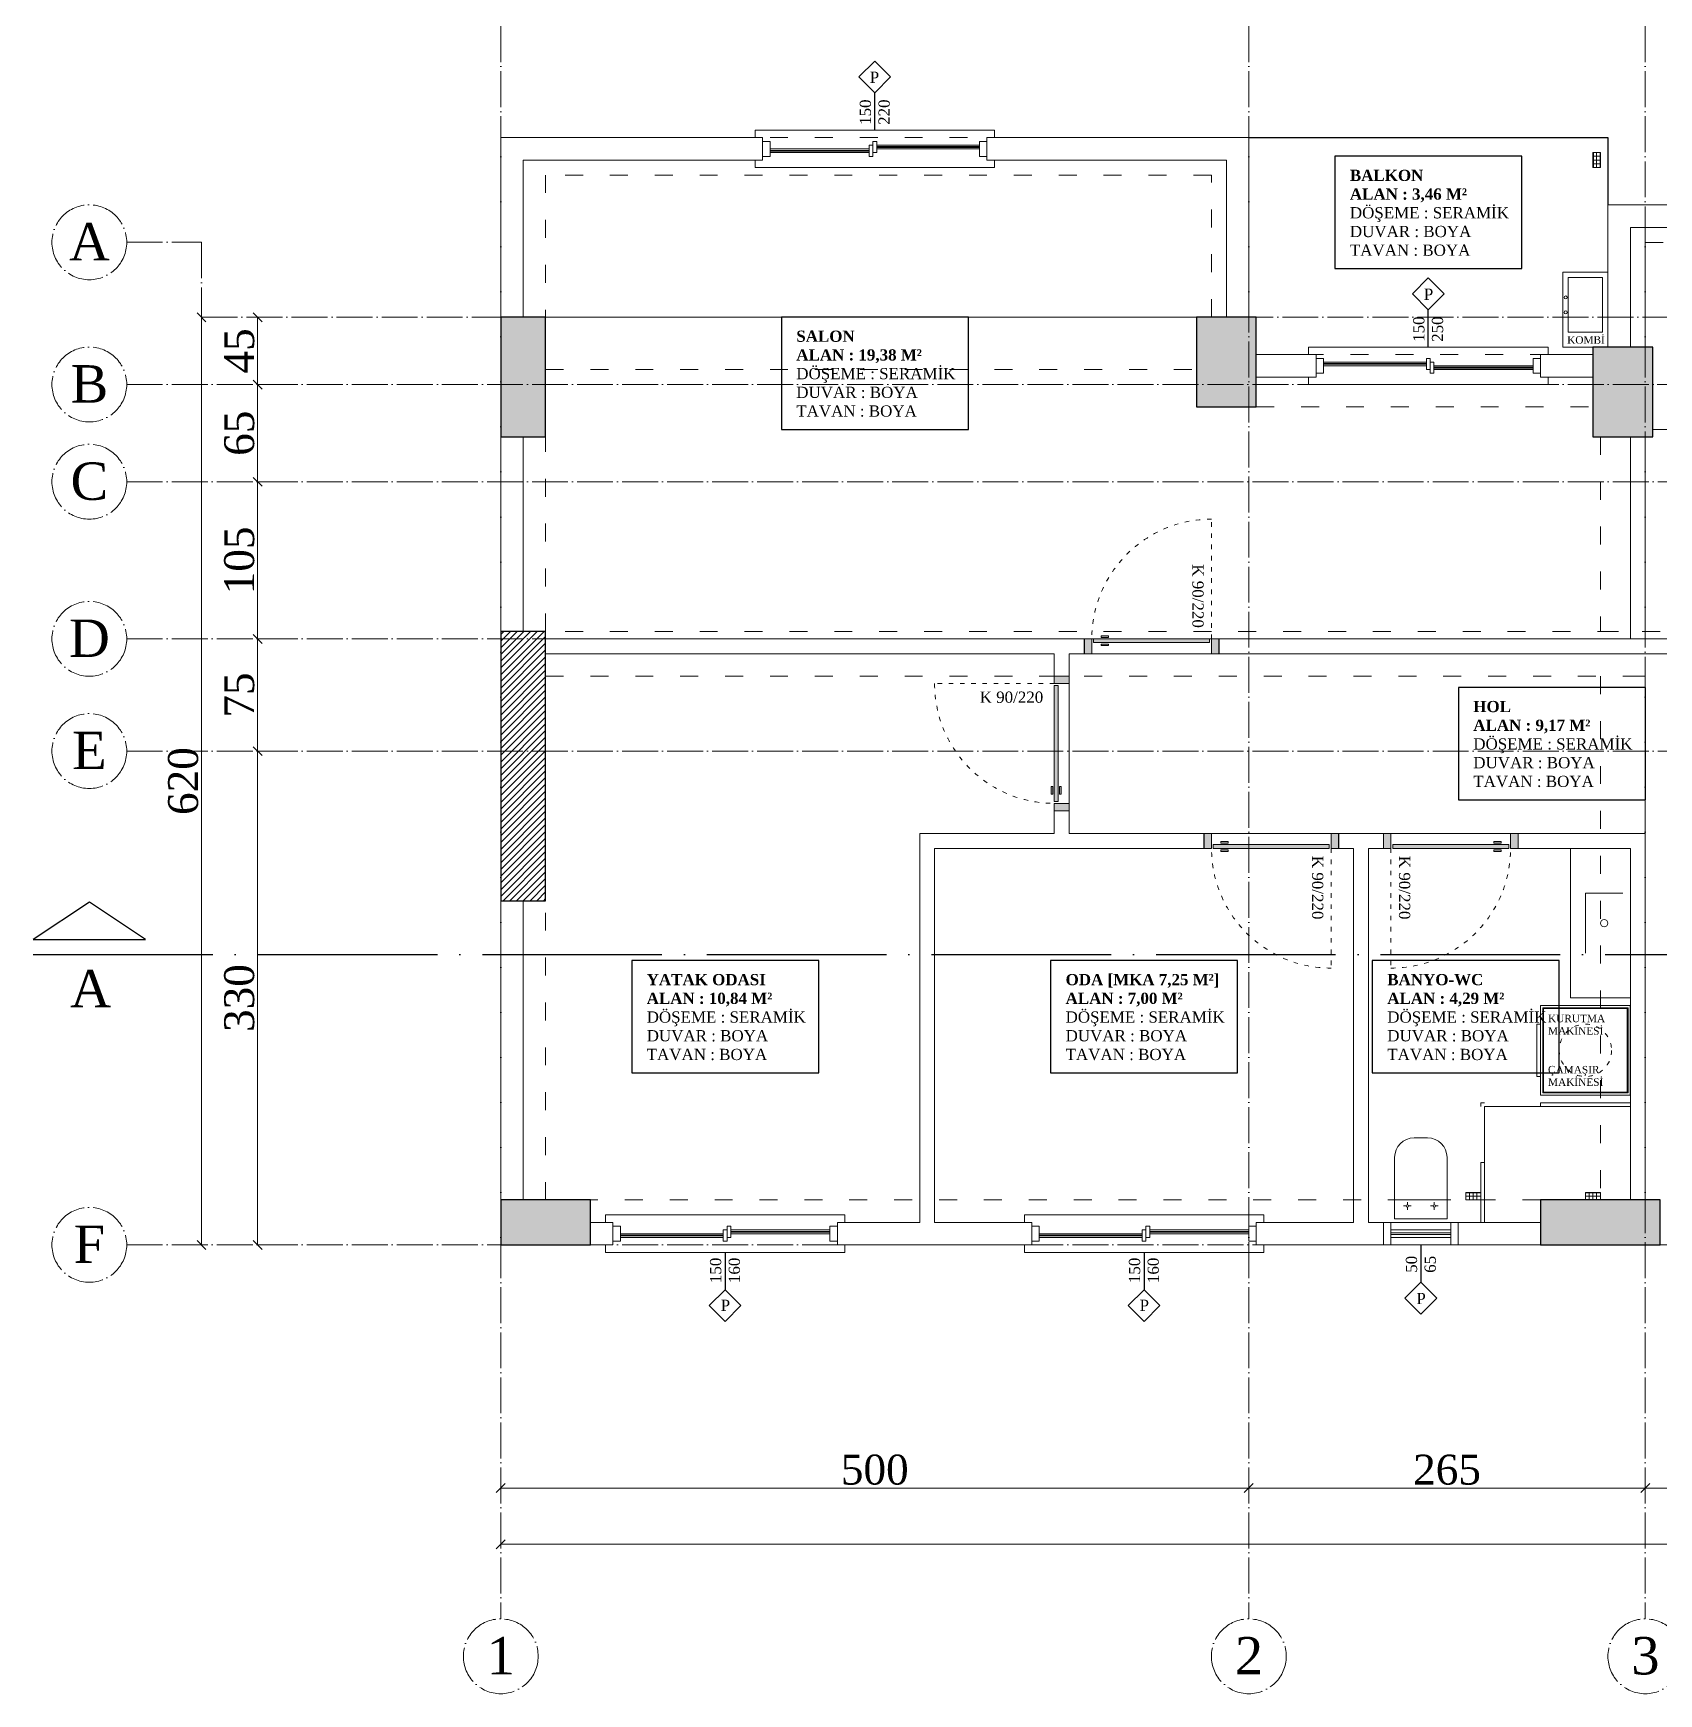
# Model space of a CAD drawing. Header units: centimetres. Extents: x -1107 to 35418, y 13584 to 18329.
# Drawn here: x 8400 to 9487, y 15289 to 16399 of the extents above; entities that cross this region are included whole.
import ezdxf

# ---------------------------------------------------------------- set-up
doc = ezdxf.new("R2010")
doc.units = ezdxf.units.CM
doc.linetypes.add('ACAD_ISO03W100', pattern=[30, 12, -18])
doc.linetypes.add('ACAD_ISO04W100', pattern=[30, 24, -3, 0, -3])
doc.layers.add('YLZ-AKS', color=7, linetype='ACAD_ISO04W100', lineweight=5, true_color=0x2e2f36)
doc.layers.add('YLZ-TARAMA', color=7, linetype='Continuous', lineweight=5, true_color=0x686d6c)
for name, color, linetype, lineweight in [('YLZ-ALAN HESABI', 41, 'Continuous', 35), ('YLZ-DUVAR', 151, 'Continuous', 20), ('YLZ-ISLAK HACİMLER', 150, 'Continuous', 9), ('YLZ-KAPI', 241, 'Continuous', 9), ('YLZ-PENCERE', 231, 'Continuous', 5), ('YLZ-TEFRİŞ', 191, 'Continuous', 20), ('YLZ-ÖLÇÜ', 251, 'Continuous', 5)]:
    doc.layers.add(name, color=color, linetype=linetype, lineweight=lineweight)
for name, color, linetype in [('YLZ-Kesit Çizgisi', 10, 'Continuous'), ('YLZ-KOLON', 191, 'Continuous'), ('YLZ-PERDE', 123, 'Continuous'), ('YLZ-VERANDA-BALKON', 41, 'Continuous'), ('YLZ-YAZI', 113, 'Continuous')]:
    doc.layers.add(name, color=color, linetype=linetype)
doc.layers.add('YLZ-KİRİŞ', color=123, linetype='ACAD_ISO03W100', lineweight=5, transparency=0.5)
doc.styles.add('ARIAL', font='times.ttf')
doc.dimstyles.new('YLZ - Dış Ölçü', dxfattribs={"dimscale": 2, "dimtxt": 10, "dimasz": 3, "dimexe": 1.25, "dimexo": 1, "dimgap": 1, "dimtad": 1, "dimdec": 1, "dimrnd": 0.5, "dimtxsty": 'ARIAL', "dimblk": 'OBLIQUE', "dimcen": 1, "dimclrd": 250, "dimclre": 250, "dimclrt": 150, "dimadec": 0, "dimazin": 0, "dimtfac": 1, "dimtdec": 1, "dimtmove": 1, "dimatfit": 3, "dimldrblk": 'OBLIQUE', "dimfxl": 5, "dimfxlon": 1, "dimarcsym": 0})

# ---------------------------------------------------------------- blocks, each defined once
blk = doc.blocks.new('Aks')
at = {"layer": 'YLZ-AKS'}
for p, q in [((479610.8, 4514449.6), (479610.8, 4513204.6)), ((479875.8, 4514449.6), (479875.8, 4513204.6)), ((478860.8, 4513859.6), (481930.8, 4513859.6)), ((478860.8, 4513784.6), (481930.8, 4513784.6)), ((478860.8, 4513454.6), (481930.8, 4513454.6))]:
    blk.add_line(p, q, dxfattribs=at)
for points in [[(479110.8, 4514449.6), (479110.8, 4513204.6)], [(478860.8, 4514124.6), (478910.8, 4514124.6), (478910.8, 4514074.6), (481880.8, 4514074.6), (481880.8, 4514124.6), (481930.8, 4514124.6)], [(478860.8, 4514029.6), (481930.8, 4514029.6)], [(478860.8, 4513964.6), (481930.8, 4513964.6)]]:
    blk.add_lwpolyline(points, dxfattribs=at)
for centre in [(478835.8, 4514124.6), (478835.8, 4514029.6), (478835.8, 4513964.6), (478835.8, 4513859.6), (478835.8, 4513784.6), (478835.8, 4513454.6), (479110.8, 4513179.6), (479610.8, 4513179.6), (479875.8, 4513179.6)]:
    blk.add_circle(centre, 25, dxfattribs=at)
at = {"layer": 'YLZ-Kesit Çizgisi', "linetype": 'ACAD_ISO04W100', "ltscale": 5}
blk.add_line((478798.3, 4513648.6), (481993.3, 4513648.6), dxfattribs=at)
blk.add_lwpolyline([(478873.3, 4513658.6), (478835.8, 4513683.6), (478798.3, 4513658.6), (478873.3, 4513658.6)], dxfattribs=at)
at = {"layer": 'YLZ-Kesit Çizgisi', "linetype": 'ACAD_ISO04W100', "ltscale": 5, "insert": (478823, 4513638.4), "char_height": 25, "attachment_point": 1, "style": 'ARIAL'}
blk.add_mtext_dynamic_manual_height_columns('A', width=209.742, gutter_width=12.5, heights=[104], dxfattribs=at)
at = {"layer": 'YLZ-YAZI', "char_height": 25, "attachment_point": 1, "style": 'ARIAL'}
for s, insert in [('\\pxqc;A', (478820.1, 4514137.5)), ('\\pxqc;B', (478820.1, 4514042.5)), ('\\pxqc;C', (478820.1, 4513977.5)), ('\\pxqc;D', (478820.1, 4513872.5)), ('\\pxqc;E', (478820.1, 4513797.5)), ('\\pxqc;F', (478820.1, 4513467.5)), ('\\pxqc;1', (479095.1, 4513192.5)), ('\\pxqc;2', (479595.1, 4513192.5)), ('\\pxqc;3', (479860.1, 4513192.5))]:
    blk.add_mtext_dynamic_manual_height_columns(s, width=31.519, gutter_width=12.5, heights=[8.55], dxfattribs=dict(at, insert=insert))
blk = doc.blocks.new("Kapı 90'lık")
at = {"lineweight": 0, "true_color": 0x939598, "transparency": 33554559}
h = blk.add_hatch(color=252, dxfattribs=at)
h.dxf.hatch_style = 1
h.paths.add_polyline_path([(663.8, 3319.8), (668.8, 3319.8), (668.8, 3329.8), (663.8, 3329.8)])
h.paths.add_polyline_path([(670, 3327.3), (747.5, 3327.3), (747.5, 3329.8), (670, 3329.8)])
h.paths.add_polyline_path([(675, 3325.3), (680, 3325.3), (680, 3326.3), (675, 3326.3)])
h.paths.add_polyline_path([(680, 3330.8), (680, 3331.8), (675, 3331.8), (675, 3330.8)])
h.paths.add_polyline_path([(753.8, 3329.8), (748.8, 3329.8), (748.8, 3319.8), (753.8, 3319.8)])
at = {"layer": 'YLZ-KAPI', "linetype": 'ACAD_ISO03W100', "ltscale": 0.25}
blk.add_line((748.8, 3329.8), (748.8, 3409.8), dxfattribs=at)
at = {"layer": 'YLZ-KAPI'}
blk.add_line((748.8, 3319.8), (668.8, 3319.8), dxfattribs=at)
for points in [[(663.8, 3329.8), (663.8, 3319.8), (668.8, 3319.8), (668.8, 3329.8)], [(747.5, 3327.3), (670, 3327.3), (670, 3329.8), (747.5, 3329.8)], [(680, 3331.8), (680, 3330.8), (675, 3330.8), (675, 3331.8)], [(753.8, 3329.8), (753.8, 3319.8), (748.8, 3319.8), (748.8, 3329.8)], [(680, 3325.3), (680, 3326.3), (675, 3326.3), (675, 3325.3)]]:
    blk.add_lwpolyline(points, close=True, dxfattribs=at)
at = {"layer": 'YLZ-KAPI', "linetype": 'ACAD_ISO03W100', "ltscale": 0.25}
blk.add_arc((748.8, 3329.8), 80, 90, 180, dxfattribs=at)
blk = doc.blocks.new('KP-1')
at = {"layer": 'YLZ-PENCERE'}
for p, q in [((469019.2, 4508696.2), (469085.5, 4508696.2)), ((469019.2, 4508695.2), (469085.5, 4508695.2)), ((469019.2, 4508694.7), (469085.5, 4508694.7)), ((469019.2, 4508693.7), (469085.5, 4508693.7)), ((469090.5, 4508698.7), (469159.2, 4508698.7)), ((469090.5, 4508697.7), (469159.2, 4508697.7)), ((469090.5, 4508697.2), (469159.2, 4508697.2)), ((469090.5, 4508696.2), (469159.2, 4508696.2)), ((469458, 4508553.7), (469389.2, 4508553.7)), ((469458, 4508552.7), (469389.2, 4508552.7)), ((469458, 4508552.2), (469389.2, 4508552.2)), ((469458, 4508551.2), (469389.2, 4508551.2)), ((469529.2, 4508551.2), (469463, 4508551.2)), ((469529.2, 4508550.2), (469463, 4508550.2)), ((469529.2, 4508549.7), (469463, 4508549.7)), ((469529.2, 4508548.7), (469463, 4508548.7)), ((469474.2, 4507978.7), (469434.2, 4507978.7)), ((468988, 4507971.2), (468919.2, 4507971.2)), ((468988, 4507970.2), (468919.2, 4507970.2)), ((468988, 4507969.7), (468919.2, 4507969.7)), ((468988, 4507968.7), (468919.2, 4507968.7)), ((469059.2, 4507973.7), (468993, 4507973.7)), ((469059.2, 4507972.7), (468993, 4507972.7)), ((469059.2, 4507972.2), (468993, 4507972.2)), ((469059.2, 4507971.2), (468993, 4507971.2)), ((469268, 4507971.2), (469199.2, 4507971.2)), ((469268, 4507970.2), (469199.2, 4507970.2)), ((469268, 4507969.7), (469199.2, 4507969.7)), ((469268, 4507968.7), (469199.2, 4507968.7)), ((469339.2, 4507973.7), (469273, 4507973.7)), ((469339.2, 4507972.7), (469273, 4507972.7)), ((469339.2, 4507972.2), (469273, 4507972.2)), ((469339.2, 4507971.2), (469273, 4507971.2)), ((469434.2, 4507973.7), (469474.2, 4507973.7)), ((469434.2, 4507971.7), (469474.2, 4507971.7)), ((469434.2, 4507970.7), (469474.2, 4507970.7)), ((469434.2, 4507968.7), (469474.2, 4507968.7)), ((469474.2, 4507963.7), (469434.2, 4507963.7))]:
    blk.add_line(p, q, dxfattribs=at)
for points in [[(469009.2, 4508703.7), (469009.2, 4508708.7), (469169.2, 4508708.7), (469169.2, 4508703.7)], [(469009.2, 4508688.7), (469009.2, 4508683.7), (469169.2, 4508683.7), (469169.2, 4508688.7)], [(469539.2, 4508558.7), (469539.2, 4508563.7), (469379.2, 4508563.7), (469379.2, 4508558.7)], [(469539.2, 4508543.7), (469539.2, 4508538.7), (469379.2, 4508538.7), (469379.2, 4508543.7)], [(469069.2, 4507978.7), (469069.2, 4507983.7), (468909.2, 4507983.7), (468909.2, 4507978.7)], [(469349.2, 4507978.7), (469349.2, 4507983.7), (469189.2, 4507983.7), (469189.2, 4507978.7)], [(469069.2, 4507963.7), (469069.2, 4507958.7), (468909.2, 4507958.7), (468909.2, 4507963.7)], [(469349.2, 4507963.7), (469349.2, 4507958.7), (469189.2, 4507958.7), (469189.2, 4507963.7)]]:
    blk.add_lwpolyline(points, dxfattribs=at)
for points in [[(469014.2, 4508701.2), (469014.2, 4508691.2), (469019.2, 4508691.2), (469019.2, 4508701.2)], [(469088, 4508701.2), (469088, 4508693.7), (469090.5, 4508693.7), (469090.5, 4508701.2)], [(469159.2, 4508701.2), (469159.2, 4508691.2), (469164.2, 4508691.2), (469164.2, 4508701.2)], [(469085.5, 4508698.7), (469085.5, 4508691.2), (469088, 4508691.2), (469088, 4508698.7)], [(469389.2, 4508556.2), (469389.2, 4508546.2), (469384.2, 4508546.2), (469384.2, 4508556.2)], [(469460.5, 4508556.2), (469460.5, 4508548.7), (469458, 4508548.7), (469458, 4508556.2)], [(469534.2, 4508556.2), (469534.2, 4508546.2), (469529.2, 4508546.2), (469529.2, 4508556.2)], [(469463, 4508553.7), (469463, 4508546.2), (469460.5, 4508546.2), (469460.5, 4508553.7)], [(469429.2, 4507978.7), (469429.2, 4507963.7), (469434.2, 4507963.7), (469434.2, 4507978.7)], [(469474.2, 4507978.7), (469474.2, 4507963.7), (469479.2, 4507963.7), (469479.2, 4507978.7)], [(468919.2, 4507966.2), (468919.2, 4507976.2), (468914.2, 4507976.2), (468914.2, 4507966.2)], [(468990.5, 4507966.2), (468990.5, 4507973.7), (468988, 4507973.7), (468988, 4507966.2)], [(468993, 4507968.7), (468993, 4507976.2), (468990.5, 4507976.2), (468990.5, 4507968.7)], [(469064.2, 4507966.2), (469064.2, 4507976.2), (469059.2, 4507976.2), (469059.2, 4507966.2)], [(469199.2, 4507966.2), (469199.2, 4507976.2), (469194.2, 4507976.2), (469194.2, 4507966.2)], [(469270.5, 4507966.2), (469270.5, 4507973.7), (469268, 4507973.7), (469268, 4507966.2)], [(469273, 4507968.7), (469273, 4507976.2), (469270.5, 4507976.2), (469270.5, 4507968.7)], [(469344.2, 4507966.2), (469344.2, 4507976.2), (469339.2, 4507976.2), (469339.2, 4507966.2)]]:
    blk.add_lwpolyline(points, close=True, dxfattribs=at)
at = {"layer": 'YLZ-YAZI'}
for p, q in [((469089.2, 4508708.7), (469089.2, 4508733.7)), ((469459.2, 4508563.7), (469459.2, 4508588.7)), ((468989.2, 4507958.7), (468989.2, 4507933.7)), ((469269.2, 4507958.7), (469269.2, 4507933.7)), ((469454.2, 4507963.7), (469454.2, 4507938.7))]:
    blk.add_line(p, q, dxfattribs=at)
for points in [[(469089.2, 4508733.7), (469099.8, 4508744.3), (469089.2, 4508754.9), (469078.6, 4508744.3)], [(469459.2, 4508588.7), (469448.6, 4508599.3), (469459.2, 4508609.9), (469469.8, 4508599.3)], [(468989.2, 4507933.7), (468978.6, 4507923.1), (468989.2, 4507912.5), (468999.8, 4507923.1)], [(469269.2, 4507933.7), (469258.6, 4507923.1), (469269.2, 4507912.5), (469279.8, 4507923.1)], [(469454.2, 4507938.7), (469464.8, 4507928.1), (469454.2, 4507917.5), (469443.6, 4507928.1)]]:
    blk.add_lwpolyline(points, close=True, dxfattribs=at)
at = {"layer": 'YLZ-ÖLÇÜ'}
blk.add_blockref("Kapı 90'lık", (468565.5, 4505038.9), dxfattribs=at)
for p, rotation in [((472539, 4507590), 90), ((470183, 4511558.5), 180)]:
    blk.add_blockref("Kapı 90'lık", p, dxfattribs=dict(at, rotation=rotation))
at = {"layer": 'YLZ-ÖLÇÜ', "xscale": -1, "rotation": 180}
blk.add_blockref("Kapı 90'lık", (468645.5, 4511558.5), dxfattribs=at)
at = {"layer": 'YLZ-YAZI', "char_height": 7.5, "style": 'ARIAL'}
for s, width, heights, insert, attachment_point in [('\\pxqc;P', 35.57, [14.5], (469106.8, 4508740.3), 9), ('\\pxqc;P', 35.57, [14.5], (469441.6, 4508595.3), 7), ('\\pxql;K 90/220', 44.855, [49.7], (469204.2, 4508325.9), 9), ('\\pxqc;P', 35.57, [14.5], (468971.6, 4507927.1), 1), ('\\pxqc;P', 35.57, [14.5], (469251.6, 4507927.1), 1), ('\\pxqc;P', 35.57, [14.5], (469436.6, 4507924.1), 7)]:
    blk.add_mtext_dynamic_manual_height_columns(s, width=width, gutter_width=12.5, heights=heights, dxfattribs=dict(at, insert=insert, attachment_point=attachment_point))
for s, width, heights, insert, attachment_point, rotation in [('\\pxqc;150\\P220', 58.361, [27.4], (469079.2, 4508749.9), 3, 90), ('\\pxqc;150\\P250', 58.361, [27.4], (469469.2, 4508604.9), 9, 90), ('\\pxql;K 90/220', 44.855, [49.7], (469301.4, 4508373.7), 9, 270), ('\\pxql;K 90/220', 44.855, [49.7], (469381.4, 4508223.7), 7, 270), ('\\pxql;K 90/220', 44.855, [49.7], (469447.1, 4508223.7), 1, 270), ('\\pxqc;50\\P65', 58.361, [27.4], (469464.3, 4507979.9), 9, 90), ('\\pxqc;150\\P160', 58.361, [27.4], (468999.2, 4507917.5), 7, 90), ('\\pxqc;150\\P160', 58.361, [27.4], (469279.2, 4507917.5), 7, 90)]:
    blk.add_mtext_dynamic_manual_height_columns(s, width=width, gutter_width=12.5, heights=heights, dxfattribs=dict(at, insert=insert, attachment_point=attachment_point, rotation=rotation))
blk = doc.blocks.new('B.K. Kolon Plan')
at = {"layer": 'YLZ-TARAMA'}
h = blk.add_hatch(dxfattribs=at)
h.set_pattern_fill('ANSI33', color=256, angle=-90)
h.set_pattern_definition([(315, (-466565.205, -4488308.273), (4.4901280605, 4.4901280605), []), (315, (-466565.205, -4488312.7634), (4.4901280605, 4.4901280605), [3.175, -1.5875])])
h.paths.add_polyline_path([(8682.1, 16884.5), (8652.1, 16884.5), (8652.1, 16804.5), (8682.1, 16804.5)])
h.paths.add_polyline_path([(8712.1, 16294.5), (8652.1, 16294.5), (8652.1, 16264.5), (8712.1, 16264.5)])
h.paths.add_polyline_path([(9427.1, 16294.5), (9347.1, 16294.5), (9347.1, 16264.5), (9427.1, 16264.5)])
h.paths.add_polyline_path([(9422.1, 16864.5), (9382.1, 16864.5), (9382.1, 16804.5), (9422.1, 16804.5)])
h.paths.add_polyline_path([(9157.1, 16884.5), (9117.1, 16884.5), (9117.1, 16824.5), (9157.1, 16824.5)])
h.paths.add_polyline_path([(9777.1, 16674.5), (9727.1, 16674.5), (9727.1, 16644.5), (9777.1, 16644.5)])
h.paths.add_polyline_path([(9777.1, 16844.5), (9737.1, 16844.5), (9737.1, 16804.5), (9777.1, 16804.5)])
h.paths.add_polyline_path([(9772.1, 16294.5), (9722.1, 16294.5), (9722.1, 16264.5), (9772.1, 16264.5)])
h.paths.add_polyline_path([(10027.1, 16294.5), (9977.1, 16294.5), (9977.1, 16264.5), (10027.1, 16264.5)])
h.paths.add_polyline_path([(10027.1, 16839.5), (9997.1, 16839.5), (9997.1, 16769.5), (10027.1, 16769.5)])
h.paths.add_polyline_path([(10577.1, 16804.5), (10542.1, 16804.5), (10542.1, 16734.5), (10577.1, 16734.5)])
h.paths.add_polyline_path([(10587.1, 16294.5), (10507.1, 16294.5), (10507.1, 16264.5), (10587.1, 16264.5)])
h.paths.add_polyline_path([(11222.1, 16294.5), (11162.1, 16294.5), (11162.1, 16264.5), (11222.1, 16264.5)])
h.paths.add_polyline_path([(11222.1, 16594.5), (11132.1, 16594.5), (11132.1, 16774.5), (11102.1, 16774.5), (11102.1, 16559.5), (11222.1, 16559.5)])
at = {"layer": 'YLZ-TARAMA', "transparency": 33554559}
h = blk.add_hatch(dxfattribs=at)
h.set_pattern_fill('ANSI31', color=256)
h.set_pattern_definition([(45, (-466565.2048, -4488308.2732), (-2.2450640303, 2.2450640303), [])])
h.paths.add_polyline_path([(8682.1, 16674.5), (8652.1, 16674.5), (8652.1, 16494.5), (8682.1, 16494.5)])
at = {"layer": 'YLZ-KİRİŞ'}
for points in [[(8652.1, 16884.5), (8652.1, 17004.5), (9152.1, 17004.5), (9152.1, 16884.5), (9127.1, 16884.5), (9127.1, 16979.5), (8682.1, 16979.5), (8682.1, 16884.5), (8652.1, 16884.5)], [(9417.1, 16864.5), (9417.1, 16934.5), (9747.1, 16934.5), (9747.1, 16844.5), (9772.1, 16844.5), (9772.1, 16959.5), (9392.1, 16959.5), (9392.1, 16864.5), (9417.1, 16864.5)]]:
    blk.add_lwpolyline(points, dxfattribs=at)
for points in [[(8682.1, 16849.5), (9117.1, 16849.5), (9117.1, 16884.5), (8682.1, 16884.5)], [(9157.1, 16824.5), (9382.1, 16824.5), (9382.1, 16859.5), (9157.1, 16859.5)], [(9422.1, 16809.5), (9737.1, 16809.5), (9737.1, 16839.5), (9422.1, 16839.5)], [(8652.1, 16804.5), (8652.1, 16674.5), (8682.1, 16674.5), (8682.1, 16804.5)], [(9387.1, 16804.5), (9387.1, 16674.5), (9417.1, 16674.5), (9417.1, 16804.5)], [(8682.1, 16644.5), (9727.1, 16644.5), (9727.1, 16674.5), (8682.1, 16674.5)], [(9387.1, 16644.5), (9387.1, 16294.5), (9417.1, 16294.5), (9417.1, 16644.5)], [(8652.1, 16494.5), (8652.1, 16294.5), (8682.1, 16294.5), (8682.1, 16494.5)], [(8712.1, 16264.5), (9347.1, 16264.5), (9347.1, 16294.5), (8712.1, 16294.5)]]:
    blk.add_lwpolyline(points, close=True, dxfattribs=at)
at = {"layer": 'YLZ-KOLON'}
for points in [[(8652.1, 16884.5), (8652.1, 16804.5), (8682.1, 16804.5), (8682.1, 16884.5)], [(9117.1, 16884.5), (9117.1, 16824.5), (9157.1, 16824.5), (9157.1, 16884.5)], [(9382.1, 16864.5), (9382.1, 16804.5), (9422.1, 16804.5), (9422.1, 16864.5)], [(8652.1, 16294.5), (8652.1, 16264.5), (8712.1, 16264.5), (8712.1, 16294.5)], [(9347.1, 16294.5), (9347.1, 16264.5), (9427.1, 16264.5), (9427.1, 16294.5)]]:
    blk.add_lwpolyline(points, close=True, dxfattribs=at)
at = {"layer": 'YLZ-PERDE'}
blk.add_lwpolyline([(8652.1, 16674.5), (8652.1, 16494.5), (8682.1, 16494.5), (8682.1, 16674.5)], close=True, dxfattribs=at)
blk = doc.blocks.new('B.K. Tefriş')
at = {"layer": 'YLZ-ISLAK HACİMLER'}
for p, q in [((9386.9, 15742), (9382.4, 15742)), ((9386.9, 15739.5), (9382.4, 15739.5)), ((9386.9, 15737), (9382.4, 15737)), ((9384.6, 15734.5), (9384.6, 15744.5)), ((9386.9, 15744.5), (9386.9, 15734.5)), ((9297.1, 15049.2), (9307.1, 15049.2)), ((9299.6, 15049.2), (9299.6, 15044.7)), ((9302.1, 15049.2), (9302.1, 15044.7)), ((9304.6, 15049.2), (9304.6, 15044.7)), ((9377.1, 15049.2), (9387.1, 15049.2)), ((9379.6, 15049.2), (9379.6, 15044.7)), ((9382.1, 15049.2), (9382.1, 15044.7)), ((9384.6, 15049.2), (9384.6, 15044.7)), ((9307.1, 15047), (9297.1, 15047)), ((9387.1, 15047), (9377.1, 15047))]:
    blk.add_line(p, q, dxfattribs=at)
for points in [[(9387.1, 15734.5), (9382.1, 15734.5), (9382.1, 15744.5), (9387.1, 15744.5)], [(9362.1, 15664.5), (9392.1, 15664.5), (9392.1, 15614.5), (9362.1, 15614.5)], [(9307.1, 15049.5), (9307.1, 15044.5), (9297.1, 15044.5), (9297.1, 15049.5)], [(9387.1, 15049.5), (9387.1, 15044.5), (9377.1, 15044.5), (9377.1, 15049.5)]]:
    blk.add_lwpolyline(points, close=True, dxfattribs=at)
for points in [[(9382.4, 15734.5), (9382.4, 15744.5)], [(9307.1, 15044.7), (9297.1, 15044.7)], [(9387.1, 15044.7), (9377.1, 15044.7)]]:
    blk.add_lwpolyline(points, dxfattribs=at)
at = {"layer": 'YLZ-ISLAK HACİMLER', "lineweight": 9}
blk.add_lwpolyline([(9365.6, 15661), (9388.6, 15661), (9388.6, 15624.5), (9365.6, 15624.5)], close=True, dxfattribs=at)
blk.add_circle((9363.9, 15647.7), 1, dxfattribs=at)
at = {"layer": 'YLZ-ISLAK HACİMLER'}
blk.add_circle((9363.9, 15637.7), 1, dxfattribs=at)
at = {"layer": 'YLZ-TEFRİŞ'}
for p, q in [((9271.6, 15086), (9262.6, 15086)), ((9249.6, 15073), (9249.6, 15032)), ((9284.6, 15073), (9284.6, 15032)), ((9249.6, 15044.5), (9284.6, 15044.5)), ((9257.4, 15040.5), (9255.6, 15040.5)), ((9258.1, 15041.2), (9258.1, 15043)), ((9258.1, 15039.7), (9258.1, 15038)), ((9258.9, 15040.5), (9260.6, 15040.5)), ((9275.4, 15040.5), (9273.6, 15040.5)), ((9276.1, 15041.2), (9276.1, 15043)), ((9276.1, 15039.7), (9276.1, 15038)), ((9276.9, 15040.5), (9278.6, 15040.5)), ((9249.6, 15032), (9284.6, 15032))]:
    blk.add_line(p, q, dxfattribs=at)
for points in [[(9367.1, 15279.5), (9367.1, 15179.5), (9407.1, 15179.5)], [(9402.1, 15249.5), (9377.1, 15249.5), (9377.1, 15209.5)], [(9347.1, 15162), (9344.6, 15162), (9344.6, 15127), (9347.1, 15127)], [(9309.6, 15109.5), (9307.1, 15109.5), (9307.1, 15107)], [(9407.1, 15107), (9309.6, 15107), (9309.6, 15029.5)], [(9407.1, 15109.5), (9347.1, 15109.5), (9347.1, 15107)], [(9309.6, 15069.5), (9307.1, 15069.5), (9307.1, 15029.5)]]:
    blk.add_lwpolyline(points, dxfattribs=at)
for points in [[(9347.1, 15114.5), (9407.1, 15114.5), (9407.1, 15174.5), (9347.1, 15174.5)], [(9348.6, 15116), (9405.6, 15116), (9405.6, 15173), (9348.6, 15173)], [(9349.1, 15116.5), (9405.1, 15116.5), (9405.1, 15172.5), (9349.1, 15172.5)]]:
    blk.add_lwpolyline(points, close=True, dxfattribs=at)
for centre, radius in [((9389.6, 15229.5), 2.5), ((9258.1, 15040.5), 0.75), ((9276.1, 15040.5), 0.75)]:
    blk.add_circle(centre, radius, dxfattribs=at)
at = {"layer": 'YLZ-TEFRİŞ', "linetype": 'ACAD_ISO03W100', "ltscale": 0.25}
blk.add_circle((9377.1, 15144.5), 17.5, dxfattribs=at)
at = {"layer": 'YLZ-TEFRİŞ'}
for centre, start, end in [((9262.6, 15073), 90, 180), ((9271.6, 15073), 0, 90)]:
    blk.add_arc(centre, 13, start, end, dxfattribs=at)
at = {"layer": 'YLZ-ISLAK HACİMLER', "insert": (9364.9, 15616.7), "char_height": 5, "attachment_point": 7, "style": 'ARIAL'}
blk.add_mtext_dynamic_manual_height_columns('KOMBİ', width=141.545, gutter_width=12.5, heights=[0], dxfattribs=at)
at = {"layer": 'YLZ-YAZI', "char_height": 5, "style": 'ARIAL'}
for s, insert, attachment_point in [('KURUTMA\\PMAKİNESİ', (9352.1, 15154.9), 7), ('ÇAMAŞIR\\PMAKİNESİ', (9352.1, 15134.1), 1)]:
    blk.add_mtext_dynamic_manual_height_columns(s, width=109.782, gutter_width=12.5, heights=[64.9], dxfattribs=dict(at, insert=insert, attachment_point=attachment_point))
blk = doc.blocks.new('B.K. Mahal Listesi')
at = {"layer": 'YLZ-YAZI'}
for points in [[(13143.5, 9847.1), (13143.5, 9772.1), (13268.5, 9772.1), (13268.5, 9847.1), (13143.5, 9847.1)], [(12773.5, 9739.6), (12773.5, 9664.6), (12898.5, 9664.6), (12898.5, 9739.6), (12773.5, 9739.6)], [(13226, 9492.1), (13226, 9417.1), (13351, 9417.1), (13351, 9492.1), (13226, 9492.1)], [(12673.5, 9309.6), (12673.5, 9234.6), (12798.5, 9234.6), (12798.5, 9309.6), (12673.5, 9309.6)], [(12953.5, 9309.6), (12953.5, 9234.6), (13078.5, 9234.6), (13078.5, 9309.6), (12953.5, 9309.6)], [(13168.5, 9309.6), (13168.5, 9234.6), (13293.5, 9234.6), (13293.5, 9309.6), (13168.5, 9309.6)]]:
    blk.add_lwpolyline(points, dxfattribs=at)
at = {"layer": 'YLZ-YAZI', "char_height": 7.5, "attachment_point": 1, "style": 'ARIAL'}
for s, width, heights, insert in [('{\\fTimes New Roman|b1|i0|c162|p18;BALKON\\PALAN : 3,46 M² }\\PDÖŞEME : SERAMİK\\PDUVAR : BOYA \\PTAVAN : BOYA', 148.617, [94.5], (13153.5, 9838.1)), ('{\\fTimes New Roman|b1|i0|c162|p18;SALON\\PALAN : 19,38 M² \\P}DÖŞEME : SERAMİK\\PDUVAR : BOYA \\PTAVAN : BOYA', 148.617, [94.5], (12783.5, 9730.6)), ('{\\fTimes New Roman|b1|i0|c162|p18;HOL\\PALAN : 9,17 M² }\\PDÖŞEME : SERAMİK\\PDUVAR : BOYA \\PTAVAN : BOYA', 148.617, [94.5], (13236, 9483.1)), ('{\\fTimes New Roman|b1|i0|c162|p18;YATAK ODASI\\PALAN : 10,84 M² }\\PDÖŞEME : SERAMİK\\PDUVAR : BOYA \\PTAVAN : BOYA', 148.617, [94.5], (12683.5, 9300.6)), ('{\\fTimes New Roman|b1|i0|c162|p18;ODA [MKA 7,25 M²]\\PALAN : 7,00 M² \\P}DÖŞEME : SERAMİK\\PDUVAR : BOYA \\PTAVAN : BOYA', 187.043, [89.9], (12963.5, 9300.6)), ('{\\fTimes New Roman|b1|i0|c162|p18;BANYO-WC\\PALAN : 4,29 M² \\P}DÖŞEME : SERAMİK\\PDUVAR : BOYA \\PTAVAN : BOYA', 148.617, [94.5], (13178.5, 9300.6))]:
    blk.add_mtext_dynamic_manual_height_columns(s, width=width, gutter_width=12.5, heights=heights, dxfattribs=dict(at, insert=insert))
blk = doc.blocks.new('_Oblique')
at = {"color": 0, "linetype": 'ByBlock', "lineweight": -2}
blk.add_line((-0.5, -0.5), (0.5, 0.5), dxfattribs=at)
blk = doc.blocks.new('*D5555')
at = {"layer": 'Defpoints', "color": 0, "transparency": 16777216}
for p in [(5217.7, 16209.4), (5217.7, 15589.4), (5217.7, 15589.4)]:
    blk.add_point(p, dxfattribs=at)
at = {"layer": 'YLZ-ÖLÇÜ', "color": 250, "lineweight": -2, "transparency": 16777216}
for p, q in [((5217.7, 16209.4), (5220.2, 16209.4)), ((5217.7, 16209.4), (5217.7, 15589.4)), ((5217.7, 15589.4), (5220.2, 15589.4))]:
    blk.add_line(p, q, dxfattribs=at)
at = {"layer": 'YLZ-ÖLÇÜ', "color": 250, "lineweight": -2, "transparency": 16777216, "xscale": 6, "yscale": 6, "zscale": 6}
for p, rotation in [((5217.7, 16209.4), 90), ((5217.7, 15589.4), 270)]:
    blk.add_blockref('_Oblique', p, dxfattribs=dict(at, rotation=rotation))
at = {"layer": 'YLZ-ÖLÇÜ', "color": 150, "transparency": 16777216, "insert": (5205.5, 15899.4), "char_height": 20, "attachment_point": 5, "rotation": 90, "style": 'ARIAL'}
blk.add_mtext('620', dxfattribs=at)
blk = doc.blocks.new('*D5556')
at = {"layer": 'Defpoints', "color": 0, "transparency": 16777216}
for p in [(5255.2, 15919.4), (5255.2, 15919.4), (5255.2, 15589.4)]:
    blk.add_point(p, dxfattribs=at)
at = {"layer": 'YLZ-ÖLÇÜ', "color": 250, "lineweight": -2, "transparency": 16777216}
for p, q in [((5255.2, 15919.4), (5257.7, 15919.4)), ((5255.2, 15589.4), (5255.2, 15919.4)), ((5255.2, 15589.4), (5257.7, 15589.4))]:
    blk.add_line(p, q, dxfattribs=at)
at = {"layer": 'YLZ-ÖLÇÜ', "color": 250, "lineweight": -2, "transparency": 16777216, "xscale": 6, "yscale": 6, "zscale": 6}
for p, rotation in [((5255.2, 15919.4), 90), ((5255.2, 15589.4), 270)]:
    blk.add_blockref('_Oblique', p, dxfattribs=dict(at, rotation=rotation))
at = {"layer": 'YLZ-ÖLÇÜ', "color": 150, "transparency": 16777216, "insert": (5243, 15754.4), "char_height": 20, "attachment_point": 5, "rotation": 90, "style": 'ARIAL'}
blk.add_mtext('330', dxfattribs=at)
blk = doc.blocks.new('*D5565')
at = {"layer": 'Defpoints', "color": 0, "transparency": 16777216}
for p in [(6182.7, 15426.9), (6182.7, 15426.9), (6537.7, 15426.9)]:
    blk.add_point(p, dxfattribs=at)
at = {"layer": 'YLZ-ÖLÇÜ', "color": 250, "lineweight": -2, "transparency": 16777216}
for p, q in [((6182.7, 15426.9), (6182.7, 15429.4)), ((6537.7, 15426.9), (6182.7, 15426.9)), ((6537.7, 15426.9), (6537.7, 15429.4))]:
    blk.add_line(p, q, dxfattribs=at)
at = {"layer": 'YLZ-ÖLÇÜ', "color": 250, "lineweight": -2, "transparency": 16777216, "xscale": 6, "yscale": 6, "zscale": 6, "rotation": 180}
blk.add_blockref('_Oblique', (6182.7, 15426.9), dxfattribs=at)
at = {"layer": 'YLZ-ÖLÇÜ', "color": 250, "lineweight": -2, "transparency": 16777216, "xscale": 6, "yscale": 6, "zscale": 6}
blk.add_blockref('_Oblique', (6537.7, 15426.9), dxfattribs=at)
at = {"layer": 'YLZ-ÖLÇÜ', "color": 150, "transparency": 16777216, "insert": (6360.2, 15439.1), "char_height": 20, "attachment_point": 5, "style": 'ARIAL'}
blk.add_mtext('355', dxfattribs=at)
blk = doc.blocks.new('*D5566')
at = {"layer": 'Defpoints', "color": 0, "transparency": 16777216}
for p in [(5917.7, 15426.9), (5917.7, 15426.9), (6182.7, 15426.9)]:
    blk.add_point(p, dxfattribs=at)
at = {"layer": 'YLZ-ÖLÇÜ', "color": 250, "lineweight": -2, "transparency": 16777216}
for p, q in [((5917.7, 15426.9), (5917.7, 15429.4)), ((6182.7, 15426.9), (5917.7, 15426.9)), ((6182.7, 15426.9), (6182.7, 15429.4))]:
    blk.add_line(p, q, dxfattribs=at)
at = {"layer": 'YLZ-ÖLÇÜ', "color": 250, "lineweight": -2, "transparency": 16777216, "xscale": 6, "yscale": 6, "zscale": 6, "rotation": 180}
blk.add_blockref('_Oblique', (5917.7, 15426.9), dxfattribs=at)
at = {"layer": 'YLZ-ÖLÇÜ', "color": 250, "lineweight": -2, "transparency": 16777216, "xscale": 6, "yscale": 6, "zscale": 6}
blk.add_blockref('_Oblique', (6182.7, 15426.9), dxfattribs=at)
at = {"layer": 'YLZ-ÖLÇÜ', "color": 150, "transparency": 16777216, "insert": (6050.2, 15439.1), "char_height": 20, "attachment_point": 5, "style": 'ARIAL'}
blk.add_mtext('265', dxfattribs=at)
blk = doc.blocks.new('*D5567')
at = {"layer": 'Defpoints', "color": 0, "transparency": 16777216}
for p in [(5417.7, 15426.9), (5417.7, 15426.9), (5917.7, 15426.9)]:
    blk.add_point(p, dxfattribs=at)
at = {"layer": 'YLZ-ÖLÇÜ', "color": 250, "lineweight": -2, "transparency": 16777216}
for p, q in [((5417.7, 15426.9), (5417.7, 15429.4)), ((5917.7, 15426.9), (5417.7, 15426.9)), ((5917.7, 15426.9), (5917.7, 15429.4))]:
    blk.add_line(p, q, dxfattribs=at)
at = {"layer": 'YLZ-ÖLÇÜ', "color": 250, "lineweight": -2, "transparency": 16777216, "xscale": 6, "yscale": 6, "zscale": 6, "rotation": 180}
blk.add_blockref('_Oblique', (5417.7, 15426.9), dxfattribs=at)
at = {"layer": 'YLZ-ÖLÇÜ', "color": 250, "lineweight": -2, "transparency": 16777216, "xscale": 6, "yscale": 6, "zscale": 6}
blk.add_blockref('_Oblique', (5917.7, 15426.9), dxfattribs=at)
at = {"layer": 'YLZ-ÖLÇÜ', "color": 150, "transparency": 16777216, "insert": (5667.7, 15439.1), "char_height": 20, "attachment_point": 5, "style": 'ARIAL'}
blk.add_mtext('500', dxfattribs=at)
blk = doc.blocks.new('*D5568')
at = {"layer": 'Defpoints', "color": 0, "transparency": 16777216}
for p in [(5255.2, 15994.4), (5255.2, 15994.4), (5255.2, 15919.4)]:
    blk.add_point(p, dxfattribs=at)
at = {"layer": 'YLZ-ÖLÇÜ', "color": 250, "lineweight": -2, "transparency": 16777216}
for p, q in [((5255.2, 15994.4), (5257.7, 15994.4)), ((5255.2, 15919.4), (5255.2, 15994.4)), ((5255.2, 15919.4), (5257.7, 15919.4))]:
    blk.add_line(p, q, dxfattribs=at)
at = {"layer": 'YLZ-ÖLÇÜ', "color": 250, "lineweight": -2, "transparency": 16777216, "xscale": 6, "yscale": 6, "zscale": 6}
for p, rotation in [((5255.2, 15994.4), 90), ((5255.2, 15919.4), 270)]:
    blk.add_blockref('_Oblique', p, dxfattribs=dict(at, rotation=rotation))
at = {"layer": 'YLZ-ÖLÇÜ', "color": 150, "transparency": 16777216, "insert": (5243, 15956.9), "char_height": 20, "attachment_point": 5, "rotation": 90, "style": 'ARIAL'}
blk.add_mtext('75', dxfattribs=at)
blk = doc.blocks.new('*D5569')
at = {"layer": 'Defpoints', "color": 0, "transparency": 16777216}
for p in [(5255.2, 16099.4), (5255.2, 16099.4), (5255.2, 15994.4)]:
    blk.add_point(p, dxfattribs=at)
at = {"layer": 'YLZ-ÖLÇÜ', "color": 250, "lineweight": -2, "transparency": 16777216}
for p, q in [((5255.2, 16099.4), (5257.7, 16099.4)), ((5255.2, 15994.4), (5255.2, 16099.4)), ((5255.2, 15994.4), (5257.7, 15994.4))]:
    blk.add_line(p, q, dxfattribs=at)
at = {"layer": 'YLZ-ÖLÇÜ', "color": 250, "lineweight": -2, "transparency": 16777216, "xscale": 6, "yscale": 6, "zscale": 6}
for p, rotation in [((5255.2, 16099.4), 90), ((5255.2, 15994.4), 270)]:
    blk.add_blockref('_Oblique', p, dxfattribs=dict(at, rotation=rotation))
at = {"layer": 'YLZ-ÖLÇÜ', "color": 150, "transparency": 16777216, "insert": (5243, 16046.9), "char_height": 20, "attachment_point": 5, "rotation": 90, "style": 'ARIAL'}
blk.add_mtext('105', dxfattribs=at)
blk = doc.blocks.new('*D5570')
at = {"layer": 'Defpoints', "color": 0, "transparency": 16777216}
for p in [(5255.2, 16164.4), (5255.2, 16164.4), (5255.2, 16099.4)]:
    blk.add_point(p, dxfattribs=at)
at = {"layer": 'YLZ-ÖLÇÜ', "color": 250, "lineweight": -2, "transparency": 16777216}
for p, q in [((5255.2, 16164.4), (5257.7, 16164.4)), ((5255.2, 16099.4), (5255.2, 16164.4)), ((5255.2, 16099.4), (5257.7, 16099.4))]:
    blk.add_line(p, q, dxfattribs=at)
at = {"layer": 'YLZ-ÖLÇÜ', "color": 250, "lineweight": -2, "transparency": 16777216, "xscale": 6, "yscale": 6, "zscale": 6}
for p, rotation in [((5255.2, 16164.4), 90), ((5255.2, 16099.4), 270)]:
    blk.add_blockref('_Oblique', p, dxfattribs=dict(at, rotation=rotation))
at = {"layer": 'YLZ-ÖLÇÜ', "color": 150, "transparency": 16777216, "insert": (5243, 16131.9), "char_height": 20, "attachment_point": 5, "rotation": 90, "style": 'ARIAL'}
blk.add_mtext('65', dxfattribs=at)
blk = doc.blocks.new('*D5571')
at = {"layer": 'Defpoints', "color": 0, "transparency": 16777216}
for p in [(5255.2, 16209.4), (5255.2, 16209.4), (5255.2, 16164.4)]:
    blk.add_point(p, dxfattribs=at)
at = {"layer": 'YLZ-ÖLÇÜ', "color": 250, "lineweight": -2, "transparency": 16777216}
for p, q in [((5255.2, 16209.4), (5257.7, 16209.4)), ((5255.2, 16164.4), (5255.2, 16209.4)), ((5255.2, 16164.4), (5257.7, 16164.4))]:
    blk.add_line(p, q, dxfattribs=at)
at = {"layer": 'YLZ-ÖLÇÜ', "color": 250, "lineweight": -2, "transparency": 16777216, "xscale": 6, "yscale": 6, "zscale": 6}
for p, rotation in [((5255.2, 16209.4), 90), ((5255.2, 16164.4), 270)]:
    blk.add_blockref('_Oblique', p, dxfattribs=dict(at, rotation=rotation))
at = {"layer": 'YLZ-ÖLÇÜ', "color": 150, "transparency": 16777216, "insert": (5243, 16186.9), "char_height": 20, "attachment_point": 5, "rotation": 90, "style": 'ARIAL'}
blk.add_mtext('45', dxfattribs=at)
blk = doc.blocks.new('*D5578')
at = {"layer": 'Defpoints', "color": 0, "transparency": 16777216}
for p in [(5417.7, 15389.4), (7987.7, 15389.4), (7987.7, 15389.4)]:
    blk.add_point(p, dxfattribs=at)
at = {"layer": 'YLZ-ÖLÇÜ', "color": 250, "lineweight": -2, "transparency": 16777216}
for p, q in [((5417.7, 15389.4), (5417.7, 15391.9)), ((5417.7, 15389.4), (7987.7, 15389.4)), ((7987.7, 15389.4), (7987.7, 15391.9))]:
    blk.add_line(p, q, dxfattribs=at)
at = {"layer": 'YLZ-ÖLÇÜ', "color": 250, "lineweight": -2, "transparency": 16777216, "xscale": 6, "yscale": 6, "zscale": 6, "rotation": 180}
blk.add_blockref('_Oblique', (5417.7, 15389.4), dxfattribs=at)
at = {"layer": 'YLZ-ÖLÇÜ', "color": 250, "lineweight": -2, "transparency": 16777216, "xscale": 6, "yscale": 6, "zscale": 6}
blk.add_blockref('_Oblique', (7987.7, 15389.4), dxfattribs=at)
at = {"layer": 'YLZ-ÖLÇÜ', "color": 150, "transparency": 16777216, "insert": (6702.7, 15401.6), "char_height": 20, "attachment_point": 5, "style": 'ARIAL'}
blk.add_mtext('2570', dxfattribs=at)
blk = doc.blocks.new('Dış Ölçü')
at = {"layer": 'YLZ-ÖLÇÜ'}
for p1, p2, picture, middle in [((5217.71, 16209.44), (5217.71, 15589.44), '*D5555', (5205.54, 15899.44)), ((5255.21, 15589.44), (5255.21, 15919.44), '*D5556', (5243.04, 15754.44)), ((5417.71, 15389.44), (7987.71, 15389.44), '*D5578', (6702.71, 15401.64))]:
    dim = blk.add_aligned_dim(p1=p1, p2=p2, distance=0, dimstyle='YLZ - Dış Ölçü', dxfattribs=at)
    dim.commit()
    dim.dimension.update_dxf_attribs({"geometry": picture, "text_midpoint": middle})
for base, p1, p2, picture, middle in [((5255.21, 16209.44), (5255.21, 16164.44), (5255.21, 16209.44), '*D5571', (5243.04, 16186.94)), ((5255.21, 16164.44), (5255.21, 16099.44), (5255.21, 16164.44), '*D5570', (5243.04, 16131.94)), ((5255.21, 16099.44), (5255.21, 15994.44), (5255.21, 16099.44), '*D5569', (5243.04, 16046.94)), ((5255.21, 15994.44), (5255.21, 15919.44), (5255.21, 15994.44), '*D5568', (5243.01, 15956.94))]:
    dim = blk.add_linear_dim(base=base, p1=p1, p2=p2, angle=270, dimstyle='YLZ - Dış Ölçü', dxfattribs=at)
    dim.commit()
    dim.dimension.update_dxf_attribs({"geometry": picture, "text_midpoint": middle})
for base, p1, p2, picture, middle in [((5417.71, 15426.94), (5917.71, 15426.94), (5417.71, 15426.94), '*D5567', (5667.71, 15439.11)), ((5917.71, 15426.94), (6182.71, 15426.94), (5917.71, 15426.94), '*D5566', (6050.21, 15439.11)), ((6182.71, 15426.94), (6537.71, 15426.94), (6182.71, 15426.94), '*D5565', (6360.21, 15439.11))]:
    dim = blk.add_linear_dim(base=base, p1=p1, p2=p2, dimstyle='YLZ - Dış Ölçü', dxfattribs=at)
    dim.commit()
    dim.dimension.update_dxf_attribs({"geometry": picture, "text_midpoint": middle})

msp = doc.modelspace()

# ---------------------------------------------------------------- linework, layer by layer
at = {"layer": 'YLZ-DUVAR'}
for p, q in [((8712.71, 16209.44), (8712.71, 16329.44)), ((8712.71, 16329.44), (8887.71, 16329.44)), ((8887.71, 16329.44), (8887.71, 16314.44)), ((9037.71, 16329.44), (9212.71, 16329.44)), ((9037.71, 16329.44), (9037.71, 16314.44)), ((9212.71, 16329.44), (9212.71, 16209.44)), ((8727.71, 16314.44), (8887.71, 16314.44)), ((8727.71, 16209.44), (8727.71, 16314.44)), ((9037.71, 16314.44), (9197.71, 16314.44)), ((9197.71, 16314.44), (9197.71, 16209.44)), ((9452.71, 16284.44), (9452.71, 16189.44)), ((9567.71, 16284.44), (9452.71, 16284.44)), ((9467.71, 16269.44), (9467.71, 16189.44)), ((9567.71, 16269.44), (9467.71, 16269.44)), ((9257.71, 16184.44), (9217.71, 16184.44)), ((9257.71, 16184.44), (9257.71, 16169.44)), ((9442.71, 16184.44), (9407.71, 16184.44)), ((9407.71, 16184.44), (9407.71, 16169.44)), ((9257.71, 16169.44), (9217.71, 16169.44)), ((9442.71, 16169.44), (9407.71, 16169.44)), ((8712.71, 16129.44), (8712.71, 15999.44)), ((8727.71, 16129.44), (8727.71, 15999.44)), ((9467.71, 16129.44), (9467.71, 15994.44)), ((9477.71, 16129.44), (9477.71, 15994.44)), ((8742.71, 15994.44), (9102.71, 15994.44)), ((9102.71, 15984.44), (9102.71, 15994.44)), ((9192.71, 15984.44), (9192.71, 15994.44)), ((9192.71, 15994.44), (9467.71, 15994.44)), ((9477.71, 15994.44), (9492.71, 15994.44)), ((8742.71, 15984.44), (9082.71, 15984.44)), ((9082.71, 15984.44), (9082.71, 15969.44)), ((9092.71, 15984.44), (9092.71, 15969.44)), ((9092.71, 15984.44), (9102.71, 15984.44)), ((9192.71, 15984.44), (9492.71, 15984.44)), ((9082.71, 15969.44), (9092.71, 15969.44)), ((9082.71, 15879.44), (9092.71, 15879.44)), ((9082.71, 15879.44), (9082.71, 15864.44)), ((9092.71, 15879.44), (9092.71, 15864.44)), ((8992.71, 15864.44), (9082.71, 15864.44)), ((8992.71, 15864.44), (8992.71, 15604.44)), ((9092.71, 15864.44), (9182.71, 15864.44)), ((9182.71, 15854.44), (9182.71, 15864.44)), ((9272.71, 15854.44), (9272.71, 15864.44)), ((9272.71, 15864.44), (9302.71, 15864.44)), ((9302.71, 15854.44), (9302.71, 15864.44)), ((9392.71, 15854.44), (9392.71, 15864.44)), ((9392.71, 15864.44), (9477.71, 15864.44)), ((9477.71, 15864.44), (9477.71, 15619.44)), ((9002.71, 15854.44), (9182.71, 15854.44)), ((9002.71, 15854.44), (9002.71, 15604.44)), ((9272.71, 15854.44), (9282.71, 15854.44)), ((9282.71, 15854.44), (9282.71, 15604.44)), ((9292.71, 15854.44), (9292.71, 15604.44)), ((9292.71, 15854.44), (9302.71, 15854.44)), ((9392.71, 15854.44), (9467.71, 15854.44)), ((9467.71, 15854.44), (9467.71, 15619.44)), ((8712.71, 15819.44), (8712.71, 15619.44)), ((8727.71, 15819.44), (8727.71, 15619.44)), ((8772.71, 15604.44), (8787.71, 15604.44)), ((8787.71, 15604.44), (8787.71, 15589.44)), ((8937.71, 15604.44), (8937.71, 15589.44)), ((8937.71, 15604.44), (8992.71, 15604.44)), ((9002.71, 15604.44), (9067.71, 15604.44)), ((9067.71, 15604.44), (9067.71, 15589.44)), ((9217.71, 15604.44), (9217.71, 15589.44)), ((9217.71, 15604.44), (9282.71, 15604.44)), ((9292.71, 15604.44), (9302.71, 15604.44)), ((9302.71, 15604.44), (9302.71, 15589.44)), ((9352.71, 15604.44), (9352.71, 15589.44)), ((9352.71, 15604.44), (9407.71, 15604.44)), ((8772.71, 15589.44), (8787.71, 15589.44)), ((8937.71, 15589.44), (9067.71, 15589.44)), ((9217.71, 15589.44), (9302.71, 15589.44)), ((9352.71, 15589.44), (9407.71, 15589.44))]:
    msp.add_line(p, q, dxfattribs=at)
at = {"layer": 'YLZ-VERANDA-BALKON'}
msp.add_lwpolyline([(9212.71, 16329.44), (9452.71, 16329.44), (9452.71, 16284.44)], dxfattribs=at)

# ---------------------------------------------------------------- block references
at = {"layer": 'YLZ-ALAN HESABI'}
msp.add_blockref('B.K. Mahal Listesi', (-3873.25, 6469.88), dxfattribs=at)
at = {"layer": 'YLZ-DUVAR'}
for name, p in [('KP-1', (-460126.52, -4492374.27)), ('B.K. Kolon Plan', (60.59, -675.04)), ('B.K. Tefriş', (60.59, 574.96))]:
    msp.add_blockref(name, p, dxfattribs=at)
at = {"layer": 'YLZ-TEFRİŞ'}
msp.add_blockref('Aks', (-470398.07, -4497865.12), dxfattribs=at)
at = {"layer": 'YLZ-ÖLÇÜ'}
msp.add_blockref('Dış Ölçü', (3295, 0), dxfattribs=at)

doc.saveas('drawing.dxf')
